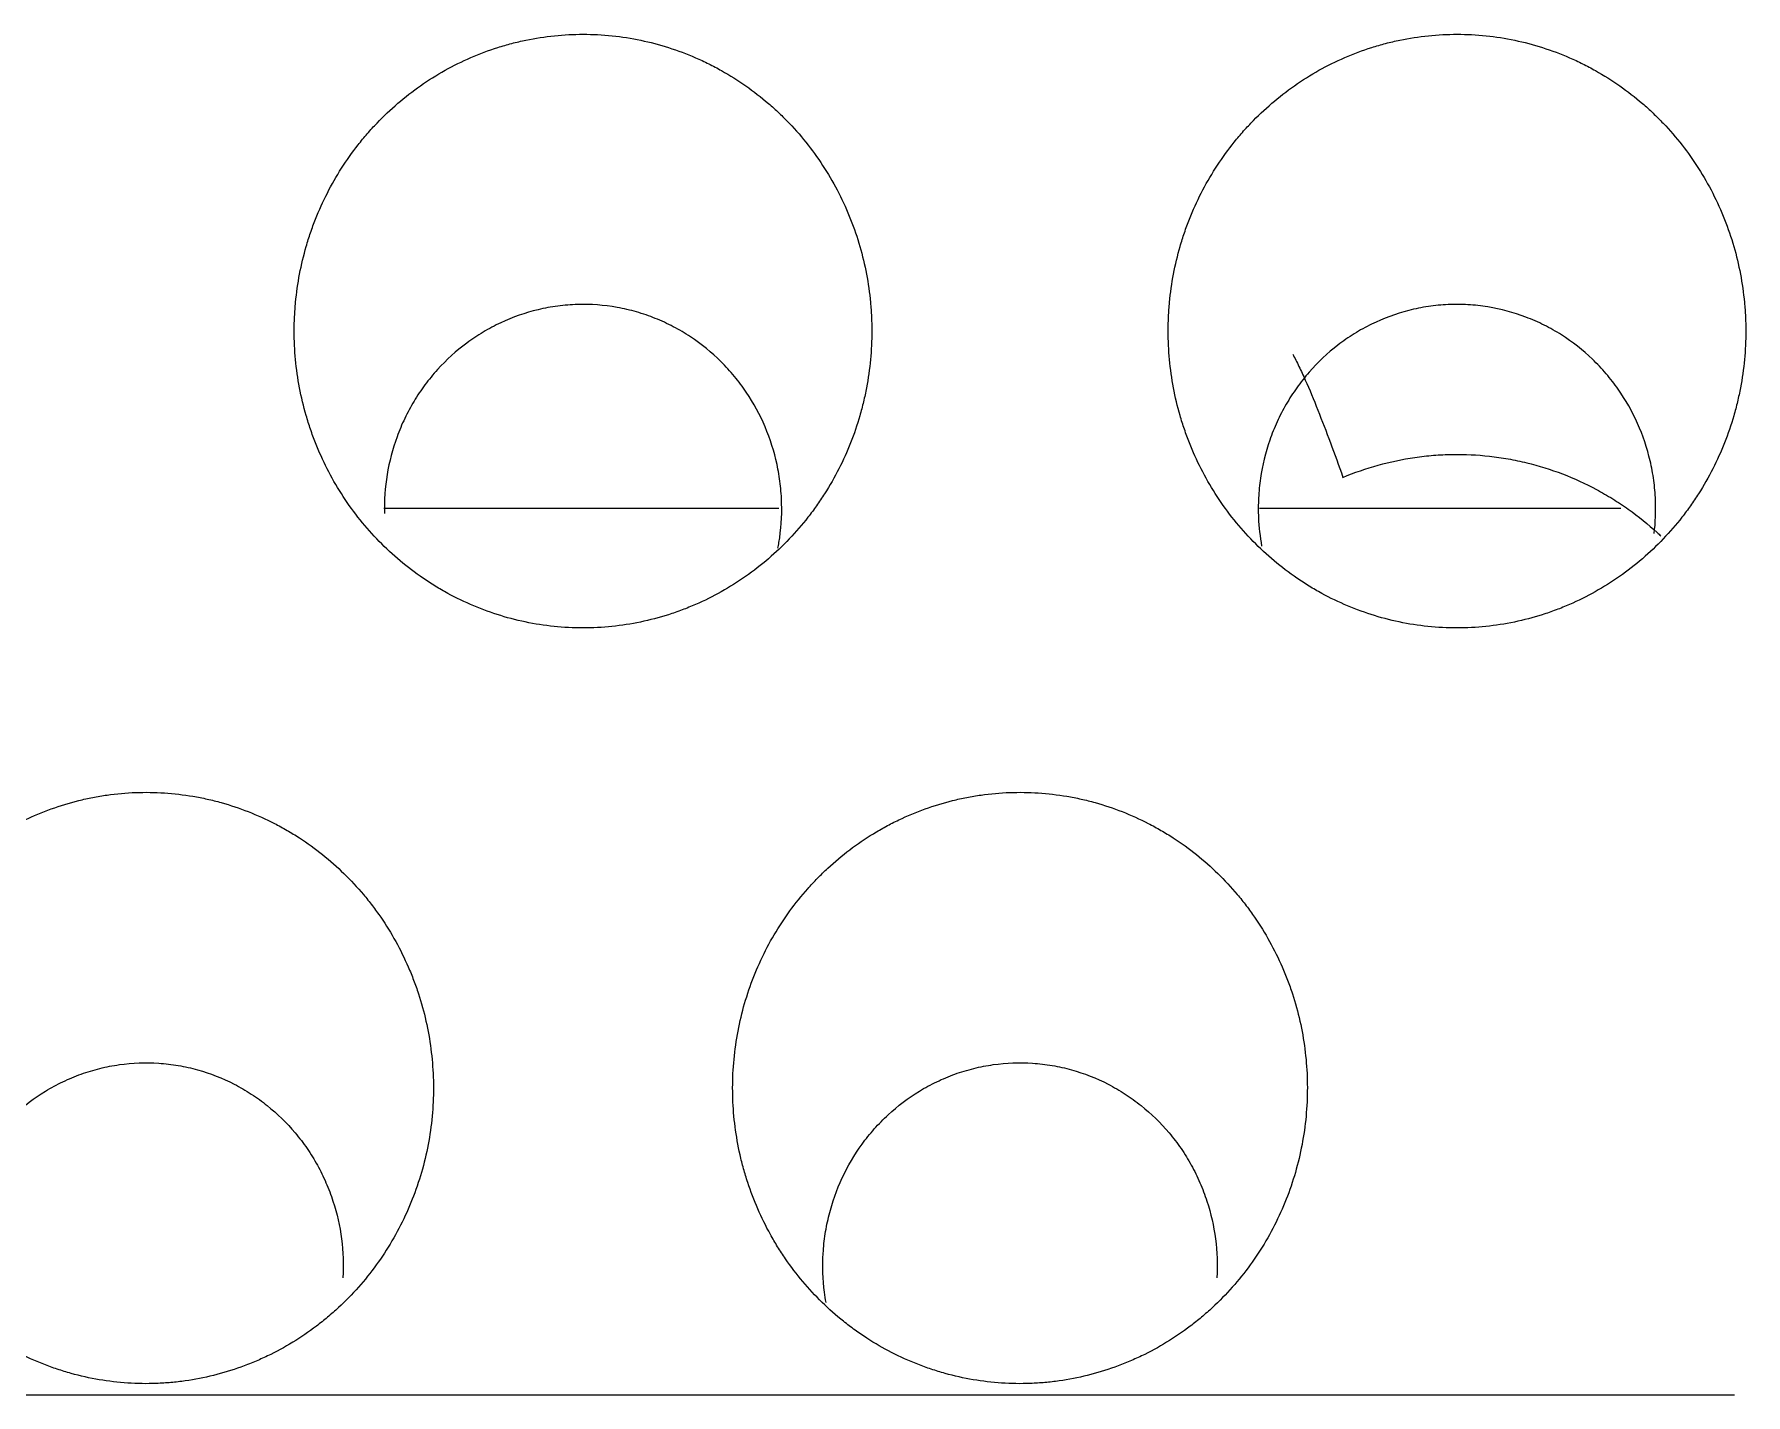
# Model space of a CAD drawing. Header units: millimetres. Extents: x 70151 to 230897, y 35202 to 113211.
# Drawn here: x 179033.94 to 179039.79, y 69179.68 to 69184.33 of the extents above; entities that cross this region are included whole.
import ezdxf

# ---------------------------------------------------------------- set-up
doc = ezdxf.new("R2010")
doc.units = ezdxf.units.MM
doc.header["$LTSCALE"] = 50
doc.layers.add('2-con', color=2, linetype='Continuous')
doc.layers.add('mark-B', color=2, linetype='Continuous', lineweight=20)

# ---------------------------------------------------------------- blocks, each defined once
blk = doc.blocks.new('무풍1WAY 대형')
at = {"layer": 'mark-B'}
for p, q in [((289.2596, -420.2368), (-384.8363, -420.2368)), ((-383.2128, -423.2677), (-384.4471, -423.2677)), ((-380.2184, -423.2677), (-381.5695, -423.2677))]:
    blk.add_line(p, q, dxfattribs=at)
for points, knots in [([(-383.3742, -421.2256), (-383.378, -421.2909), (-383.3732, -421.4199), (-383.345, -421.5457), (-383.3197, -421.6232), (-383.3142, -421.6387), (-383.3026, -421.6692), (-383.2841, -421.7144), (-383.2483, -421.7869), (-383.2142, -421.842), (-383.1866, -421.8822), (-383.1771, -421.8954), (-383.1573, -421.9214), (-383.147, -421.9342), (-383.0942, -421.997), (-383.0477, -422.0424), (-382.9716, -422.1033), (-382.9452, -422.1224), (-382.904, -422.1492), (-382.8899, -422.1578), (-382.8614, -422.1743), (-382.8469, -422.1822), (-382.7741, -422.2196), (-382.7134, -422.2433), (-382.6346, -422.2653), (-382.6187, -422.2693), (-382.5866, -422.2765), (-382.5703, -422.2797), (-382.5215, -422.288), (-382.4889, -422.2918), (-382.3911, -422.2982), (-382.3257, -422.2959), (-382.244, -422.2843), (-382.2276, -422.2816), (-382.1953, -422.2753), (-382.1472, -422.2647), (-382.0691, -422.241), (-382.0088, -422.2158), (-381.9643, -422.1945), (-381.9496, -422.187), (-381.9206, -422.1713), (-381.9064, -422.1631), (-381.8365, -422.1205), (-381.7846, -422.0812), (-381.7247, -422.0257), (-381.713, -422.0143), (-381.69, -421.9908), (-381.6788, -421.9788), (-381.6462, -421.942), (-381.6258, -421.9166), (-381.5686, -421.8379), (-381.5356, -421.7819), (-381.4802, -421.663), (-381.4586, -421.6019), (-381.4349, -421.5078), (-381.4285, -421.4761), (-381.4185, -421.4118), (-381.4151, -421.3791), (-381.4093, -421.2817), (-381.4116, -421.2171), (-381.424, -421.1209), (-381.4296, -421.0889), (-381.4404, -421.0411), (-381.4444, -421.0252), (-381.4531, -420.9938), (-381.4578, -420.9782), (-381.483, -420.9012), (-381.5088, -420.8419), (-381.5482, -420.7708), (-381.5564, -420.7568), (-381.5736, -420.7289), (-381.5826, -420.7152), (-381.6104, -420.6747), (-381.6302, -420.6488), (-381.6928, -420.5743), (-381.7392, -420.5289), (-381.8032, -420.4776), (-381.8163, -420.4676), (-381.843, -420.4484), (-381.8836, -420.4206), (-381.9541, -420.3798), (-382.0135, -420.353), (-382.0592, -420.335), (-382.0746, -420.3294), (-382.1058, -420.319), (-382.1217, -420.3141), (-382.2011, -420.2921), (-382.2655, -420.2811), (-382.3634, -420.2747), (-382.3962, -420.2742), (-382.4457, -420.276), (-382.4623, -420.2771), (-382.4951, -420.28), (-382.5114, -420.2819), (-382.5925, -420.2934), (-382.6558, -420.3091), (-382.7332, -420.3369), (-382.7487, -420.3429), (-382.7791, -420.3557), (-382.8241, -420.3759), (-382.8957, -420.4149), (-382.9496, -420.4516), (-382.9888, -420.4812), (-383.0016, -420.4914), (-383.0268, -420.5126), (-383.0392, -420.5235), (-383.0992, -420.5792), (-383.1423, -420.6279), (-383.1996, -420.7068), (-383.2175, -420.7342), (-383.2508, -420.7908), (-383.2659, -420.8196), (-383.307, -420.9079), (-383.3286, -420.9689), (-383.3525, -421.0636), (-383.359, -421.0958), (-383.3689, -421.1604), (-383.3723, -421.1929), (-383.3742, -421.2256)], [0, 0, 0, 0, 0.03125, 0.0625, 0.0625, 0.070313, 0.070313, 0.078125, 0.09375, 0.109375, 0.109375, 0.117187, 0.117187, 0.125, 0.125, 0.15625, 0.15625, 0.171875, 0.171875, 0.179687, 0.179687, 0.1875, 0.1875, 0.21875, 0.21875, 0.226563, 0.226563, 0.234375, 0.234375, 0.25, 0.25, 0.28125, 0.28125, 0.289063, 0.289063, 0.296875, 0.3125, 0.328125, 0.328125, 0.335938, 0.335938, 0.34375, 0.34375, 0.375, 0.375, 0.382813, 0.382813, 0.390625, 0.390625, 0.40625, 0.40625, 0.4375, 0.4375, 0.46875, 0.46875, 0.484375, 0.484375, 0.5, 0.5, 0.53125, 0.53125, 0.546875, 0.546875, 0.554688, 0.554688, 0.5625, 0.5625, 0.59375, 0.59375, 0.601563, 0.601563, 0.609375, 0.609375, 0.625, 0.625, 0.65625, 0.65625, 0.664063, 0.664063, 0.671875, 0.6875, 0.703125, 0.703125, 0.710938, 0.710938, 0.71875, 0.71875, 0.75, 0.75, 0.765625, 0.765625, 0.773438, 0.773438, 0.78125, 0.78125, 0.8125, 0.8125, 0.820313, 0.820313, 0.828125, 0.84375, 0.859375, 0.859375, 0.867188, 0.867188, 0.875, 0.875, 0.90625, 0.90625, 0.921875, 0.921875, 0.9375, 0.9375, 0.96875, 0.96875, 0.984375, 0.984375, 1, 1, 1, 1]), ([(-380.3867, -421.2256), (-380.3905, -421.2909), (-380.3856, -421.4199), (-380.3574, -421.5457), (-380.3321, -421.6232), (-380.3266, -421.6387), (-380.315, -421.6692), (-380.2966, -421.7144), (-380.2607, -421.7869), (-380.2267, -421.842), (-380.1991, -421.8822), (-380.1896, -421.8954), (-380.1698, -421.9214), (-380.1595, -421.9342), (-380.1067, -421.997), (-380.0601, -422.0424), (-379.9841, -422.1033), (-379.9577, -422.1224), (-379.9164, -422.1492), (-379.9024, -422.1578), (-379.8738, -422.1743), (-379.8594, -422.1822), (-379.7865, -422.2196), (-379.7259, -422.2433), (-379.6471, -422.2653), (-379.6312, -422.2693), (-379.599, -422.2765), (-379.5828, -422.2797), (-379.5339, -422.288), (-379.5014, -422.2918), (-379.4035, -422.2982), (-379.3382, -422.2959), (-379.2564, -422.2843), (-379.2401, -422.2816), (-379.2077, -422.2753), (-379.1597, -422.2647), (-379.0816, -422.241), (-379.0212, -422.2158), (-378.9768, -422.1945), (-378.962, -422.187), (-378.9331, -422.1713), (-378.9188, -422.1631), (-378.849, -422.1205), (-378.7971, -422.0812), (-378.7372, -422.0257), (-378.7254, -422.0143), (-378.7024, -421.9908), (-378.6912, -421.9788), (-378.6586, -421.942), (-378.6383, -421.9166), (-378.581, -421.8379), (-378.5481, -421.7819), (-378.4927, -421.663), (-378.471, -421.6019), (-378.4474, -421.5078), (-378.4409, -421.4761), (-378.431, -421.4118), (-378.4275, -421.3791), (-378.4218, -421.2817), (-378.4241, -421.2171), (-378.4364, -421.1209), (-378.4421, -421.0889), (-378.4529, -421.0411), (-378.4569, -421.0252), (-378.4655, -420.9938), (-378.4702, -420.9782), (-378.4955, -420.9012), (-378.5212, -420.8419), (-378.5606, -420.7708), (-378.5688, -420.7568), (-378.5861, -420.7289), (-378.595, -420.7152), (-378.6229, -420.6747), (-378.6426, -420.6488), (-378.7053, -420.5743), (-378.7516, -420.5289), (-378.8156, -420.4776), (-378.8288, -420.4676), (-378.8555, -420.4484), (-378.8961, -420.4206), (-378.9666, -420.3798), (-379.0259, -420.353), (-379.0716, -420.335), (-379.087, -420.3294), (-379.1182, -420.319), (-379.1341, -420.3141), (-379.2136, -420.2921), (-379.278, -420.2811), (-379.3758, -420.2747), (-379.4086, -420.2742), (-379.4582, -420.276), (-379.4747, -420.2771), (-379.5075, -420.28), (-379.5238, -420.2819), (-379.6049, -420.2934), (-379.6683, -420.3091), (-379.7457, -420.3369), (-379.7611, -420.3429), (-379.7915, -420.3557), (-379.8365, -420.3759), (-379.9082, -420.4149), (-379.9621, -420.4516), (-380.0012, -420.4812), (-380.014, -420.4914), (-380.0392, -420.5126), (-380.0516, -420.5235), (-380.1117, -420.5792), (-380.1547, -420.6279), (-380.2121, -420.7068), (-380.23, -420.7342), (-380.2632, -420.7908), (-380.2784, -420.8196), (-380.3194, -420.9079), (-380.3411, -420.9689), (-380.365, -421.0636), (-380.3715, -421.0958), (-380.3814, -421.1604), (-380.3848, -421.1929), (-380.3867, -421.2256)], [0, 0, 0, 0, 0.03125, 0.0625, 0.0625, 0.070312, 0.070312, 0.078125, 0.09375, 0.109375, 0.109375, 0.117187, 0.117187, 0.125, 0.125, 0.15625, 0.15625, 0.171875, 0.171875, 0.179687, 0.179687, 0.1875, 0.1875, 0.21875, 0.21875, 0.226562, 0.226562, 0.234375, 0.234375, 0.25, 0.25, 0.28125, 0.28125, 0.289062, 0.289062, 0.296875, 0.3125, 0.328125, 0.328125, 0.335937, 0.335937, 0.34375, 0.34375, 0.375, 0.375, 0.382812, 0.382812, 0.390625, 0.390625, 0.40625, 0.40625, 0.4375, 0.4375, 0.46875, 0.46875, 0.484375, 0.484375, 0.5, 0.5, 0.53125, 0.53125, 0.546875, 0.546875, 0.554688, 0.554688, 0.5625, 0.5625, 0.59375, 0.59375, 0.601563, 0.601563, 0.609375, 0.609375, 0.625, 0.625, 0.65625, 0.65625, 0.664063, 0.664063, 0.671875, 0.6875, 0.703125, 0.703125, 0.710938, 0.710938, 0.71875, 0.71875, 0.75, 0.75, 0.765625, 0.765625, 0.773438, 0.773438, 0.78125, 0.78125, 0.8125, 0.8125, 0.820313, 0.820313, 0.828125, 0.84375, 0.859375, 0.859375, 0.867188, 0.867188, 0.875, 0.875, 0.90625, 0.90625, 0.921875, 0.921875, 0.9375, 0.9375, 0.96875, 0.96875, 0.984375, 0.984375, 1, 1, 1, 1]), ([(-381.7308, -420.5524), (-381.7287, -420.5639), (-381.7269, -420.5755), (-381.7198, -420.6312), (-381.7182, -420.6755), (-381.7222, -420.7423), (-381.7245, -420.7647), (-381.7314, -420.8088), (-381.7358, -420.8306), (-381.752, -420.8952), (-381.7669, -420.9371), (-381.8049, -421.0187), (-381.8275, -421.0571), (-381.8668, -421.1112), (-381.8808, -421.1286), (-381.9031, -421.1538), (-381.9108, -421.1621), (-381.9266, -421.1782), (-381.9347, -421.1861), (-381.9758, -421.2241), (-382.0114, -421.2511), (-382.0593, -421.2804), (-382.0691, -421.286), (-382.089, -421.2968), (-382.0991, -421.3019), (-382.1296, -421.3165), (-382.171, -421.3338), (-382.2246, -421.3501), (-382.2576, -421.3574), (-382.2798, -421.3617), (-382.291, -421.3636), (-382.3471, -421.3715), (-382.392, -421.3731), (-382.4591, -421.3687), (-382.4815, -421.366), (-382.515, -421.3603), (-382.5261, -421.3581), (-382.5482, -421.3532), (-382.5591, -421.3504), (-382.6132, -421.3354), (-382.6548, -421.3191), (-382.7148, -421.2882), (-382.7345, -421.2768), (-382.7722, -421.2523), (-382.7903, -421.2392), (-382.8425, -421.1974), (-382.8744, -421.1663), (-382.9107, -421.1232), (-382.9177, -421.1143), (-382.9313, -421.0965), (-382.9379, -421.0874), (-382.9568, -421.0599), (-382.9801, -421.0221), (-383.0047, -420.9723), (-383.0174, -420.9412), (-383.0254, -420.9203), (-383.0291, -420.9097), (-383.0465, -420.8565), (-383.0658, -420.7702), (-383.0691, -420.6816), (-383.0665, -420.6368)], [0, 0, 0, 0, 0.015264, 0.015264, 0.07319, 0.07319, 0.102152, 0.102152, 0.131115, 0.131115, 0.189041, 0.189041, 0.246966, 0.246966, 0.275929, 0.275929, 0.290411, 0.290411, 0.304892, 0.304892, 0.362818, 0.362818, 0.377299, 0.377299, 0.391781, 0.391781, 0.420743, 0.449706, 0.464188, 0.464188, 0.478669, 0.478669, 0.536595, 0.536595, 0.565558, 0.565558, 0.580039, 0.580039, 0.59452, 0.59452, 0.652446, 0.652446, 0.681409, 0.681409, 0.710372, 0.710372, 0.768297, 0.768297, 0.782779, 0.782779, 0.79726, 0.79726, 0.826223, 0.855186, 0.869667, 0.869667, 0.884149, 0.884149, 0.942074, 1, 1, 1, 1]), ([(-378.7432, -420.5524), (-378.7411, -420.5639), (-378.7394, -420.5755), (-378.7322, -420.6312), (-378.7307, -420.6755), (-378.7346, -420.7423), (-378.737, -420.7647), (-378.7438, -420.8088), (-378.7482, -420.8306), (-378.7645, -420.8952), (-378.7793, -420.9371), (-378.8174, -421.0187), (-378.84, -421.0571), (-378.8792, -421.1112), (-378.8932, -421.1286), (-378.9156, -421.1538), (-378.9233, -421.1621), (-378.9391, -421.1782), (-378.9471, -421.1861), (-378.9883, -421.2241), (-379.0239, -421.2511), (-379.0718, -421.2804), (-379.0816, -421.286), (-379.1014, -421.2968), (-379.1115, -421.3019), (-379.1421, -421.3165), (-379.1835, -421.3338), (-379.2371, -421.3501), (-379.2701, -421.3574), (-379.2922, -421.3617), (-379.3035, -421.3636), (-379.3596, -421.3715), (-379.4044, -421.3731), (-379.4716, -421.3687), (-379.4939, -421.366), (-379.5274, -421.3603), (-379.5386, -421.3581), (-379.5606, -421.3532), (-379.5716, -421.3504), (-379.6256, -421.3354), (-379.6672, -421.3191), (-379.7272, -421.2882), (-379.7469, -421.2768), (-379.7847, -421.2523), (-379.8028, -421.2392), (-379.855, -421.1974), (-379.8869, -421.1663), (-379.9231, -421.1232), (-379.9302, -421.1143), (-379.9438, -421.0965), (-379.9503, -421.0874), (-379.9692, -421.0599), (-379.9926, -421.0221), (-380.0172, -420.9723), (-380.0298, -420.9412), (-380.0378, -420.9203), (-380.0416, -420.9097), (-380.0589, -420.8565), (-380.0783, -420.7702), (-380.0816, -420.6816), (-380.079, -420.6368)], [0, 0, 0, 0, 0.015264, 0.015264, 0.07319, 0.07319, 0.102152, 0.102152, 0.131115, 0.131115, 0.189041, 0.189041, 0.246966, 0.246966, 0.275929, 0.275929, 0.290411, 0.290411, 0.304892, 0.304892, 0.362818, 0.362818, 0.377299, 0.377299, 0.391781, 0.391781, 0.420743, 0.449706, 0.464188, 0.464188, 0.478669, 0.478669, 0.536595, 0.536595, 0.565558, 0.565558, 0.580039, 0.580039, 0.59452, 0.59452, 0.652446, 0.652446, 0.681409, 0.681409, 0.710372, 0.710372, 0.768297, 0.768297, 0.782779, 0.782779, 0.79726, 0.79726, 0.826223, 0.855186, 0.869667, 0.869667, 0.884149, 0.884149, 0.942074, 1, 1, 1, 1]), ([(-383.8874, -422.8577), (-383.954, -422.8577), (-384.0193, -422.8646), (-384.1157, -422.8846), (-384.1475, -422.893), (-384.1948, -422.908), (-384.2105, -422.9135), (-384.2415, -422.9251), (-384.2568, -422.9313), (-384.3322, -422.9641), (-384.3893, -422.9961), (-384.4701, -423.0527), (-384.4964, -423.0731), (-384.5462, -423.116), (-384.5936, -423.1611), (-384.6363, -423.2105), (-384.6665, -423.2491), (-384.6763, -423.2622), (-384.6953, -423.289), (-384.7045, -423.3027), (-384.7487, -423.3721), (-384.7782, -423.4301), (-384.814, -423.5209), (-384.8246, -423.5517), (-384.8382, -423.5989), (-384.8424, -423.6149), (-384.8501, -423.6468), (-384.8535, -423.6627), (-384.8686, -423.7428), (-384.8747, -423.8074), (-384.8747, -423.8887), (-384.8743, -423.905), (-384.8728, -423.9377), (-384.8716, -423.9541), (-384.867, -424.0031), (-384.8624, -424.0353), (-384.8442, -424.131), (-384.8262, -424.1934), (-384.7902, -424.2846), (-384.7766, -424.3147), (-384.7468, -424.373), (-384.7307, -424.4013), (-384.6782, -424.4835), (-384.6382, -424.5349), (-384.5812, -424.5946), (-384.5695, -424.6062), (-384.5457, -424.6289), (-384.5092, -424.6619), (-384.4448, -424.7119), (-384.3894, -424.7468), (-384.3464, -424.7709), (-384.3319, -424.7786), (-384.3022, -424.7934), (-384.2871, -424.8004), (-384.2115, -424.8333), (-384.149, -424.8531), (-384.0526, -424.8733), (-384.02, -424.8785), (-383.9538, -424.8853), (-383.9209, -424.887), (-383.8223, -424.8871), (-383.757, -424.8805), (-383.6759, -424.8637), (-383.6597, -424.8599), (-383.6277, -424.8515), (-383.5801, -424.8377), (-383.5033, -424.8089), (-383.4445, -424.7799), (-383.387, -424.7478), (-383.3588, -424.7301), (-383.2779, -424.6735), (-383.2284, -424.6309), (-383.1718, -424.5717), (-383.1608, -424.5596), (-383.1393, -424.5347), (-383.1287, -424.522), (-383.0983, -424.4831), (-383.0794, -424.4564), (-383.0268, -424.374), (-382.9971, -424.316), (-382.9669, -424.2397), (-382.9612, -424.2242), (-382.9506, -424.1932), (-382.9359, -424.1465), (-382.917, -424.0675), (-382.9079, -424.0032), (-382.9033, -423.9545), (-382.9021, -423.9382), (-382.9006, -423.9055), (-382.9002, -423.8891), (-382.9002, -423.8072), (-382.9063, -423.7426), (-382.9244, -423.6469), (-382.9319, -423.6152), (-382.9456, -423.5681), (-382.9505, -423.5524), (-382.9611, -423.5213), (-382.9668, -423.5059), (-382.9968, -423.43), (-383.0262, -423.3721), (-383.0787, -423.2896), (-383.0976, -423.2629), (-383.1383, -423.2108), (-383.1597, -423.186), (-383.2273, -423.1151), (-383.2767, -423.0725), (-383.3439, -423.0252), (-383.3576, -423.0161), (-383.3857, -422.9984), (-383.3999, -422.99), (-383.443, -422.9658), (-383.4724, -422.9512), (-383.5624, -422.912), (-383.6249, -422.8919), (-383.7551, -422.8646), (-383.8209, -422.8577), (-383.8874, -422.8577)], [0, 0, 0, 0, 0.03125, 0.03125, 0.046875, 0.046875, 0.054687, 0.054687, 0.0625, 0.0625, 0.09375, 0.09375, 0.109375, 0.109375, 0.125, 0.140625, 0.140625, 0.148438, 0.148438, 0.15625, 0.15625, 0.1875, 0.1875, 0.203125, 0.203125, 0.210938, 0.210938, 0.21875, 0.21875, 0.25, 0.25, 0.257813, 0.257813, 0.265625, 0.265625, 0.28125, 0.28125, 0.3125, 0.3125, 0.328125, 0.328125, 0.34375, 0.34375, 0.375, 0.375, 0.382813, 0.382813, 0.390625, 0.40625, 0.421875, 0.421875, 0.429688, 0.429688, 0.4375, 0.4375, 0.46875, 0.46875, 0.484375, 0.484375, 0.5, 0.5, 0.53125, 0.53125, 0.539063, 0.539063, 0.546875, 0.5625, 0.578125, 0.578125, 0.59375, 0.59375, 0.625, 0.625, 0.632813, 0.632813, 0.640625, 0.640625, 0.65625, 0.65625, 0.6875, 0.6875, 0.695313, 0.695313, 0.703125, 0.71875, 0.734375, 0.734375, 0.742188, 0.742188, 0.75, 0.75, 0.78125, 0.78125, 0.796875, 0.796875, 0.804688, 0.804688, 0.8125, 0.8125, 0.84375, 0.84375, 0.859375, 0.859375, 0.875, 0.875, 0.90625, 0.90625, 0.914063, 0.914063, 0.921875, 0.921875, 0.9375, 0.9375, 0.96875, 0.96875, 1, 1, 1, 1]), ([(-380.8999, -422.8577), (-380.9664, -422.8577), (-381.0318, -422.8646), (-381.1281, -422.8846), (-381.16, -422.893), (-381.2073, -422.908), (-381.223, -422.9135), (-381.254, -422.9251), (-381.2693, -422.9313), (-381.3447, -422.9641), (-381.4017, -422.9961), (-381.4826, -423.0527), (-381.5088, -423.0731), (-381.5587, -423.116), (-381.6061, -423.1611), (-381.6487, -423.2105), (-381.679, -423.2491), (-381.6887, -423.2622), (-381.7077, -423.289), (-381.7169, -423.3027), (-381.7611, -423.3721), (-381.7906, -423.4301), (-381.8265, -423.5209), (-381.837, -423.5517), (-381.8507, -423.5989), (-381.8549, -423.6149), (-381.8625, -423.6468), (-381.8659, -423.6627), (-381.8811, -423.7428), (-381.8871, -423.8074), (-381.8871, -423.8887), (-381.8868, -423.905), (-381.8852, -423.9377), (-381.8841, -423.9541), (-381.8795, -424.0031), (-381.8749, -424.0353), (-381.8567, -424.131), (-381.8387, -424.1934), (-381.8026, -424.2846), (-381.789, -424.3147), (-381.7593, -424.373), (-381.7431, -424.4013), (-381.6907, -424.4835), (-381.6506, -424.5349), (-381.5937, -424.5946), (-381.582, -424.6062), (-381.5581, -424.6289), (-381.5216, -424.6619), (-381.4572, -424.7119), (-381.4019, -424.7468), (-381.3589, -424.7709), (-381.3443, -424.7786), (-381.3147, -424.7934), (-381.2996, -424.8004), (-381.2239, -424.8333), (-381.1615, -424.8531), (-381.0651, -424.8733), (-381.0325, -424.8785), (-380.9663, -424.8853), (-380.9333, -424.887), (-380.8347, -424.8871), (-380.7694, -424.8805), (-380.6884, -424.8637), (-380.6722, -424.8599), (-380.6401, -424.8515), (-380.5926, -424.8377), (-380.5158, -424.8089), (-380.457, -424.7799), (-380.3995, -424.7478), (-380.3713, -424.7301), (-380.2904, -424.6735), (-380.2408, -424.6309), (-380.1843, -424.5717), (-380.1732, -424.5596), (-380.1517, -424.5347), (-380.1412, -424.522), (-380.1107, -424.4831), (-380.0918, -424.4564), (-380.0392, -424.374), (-380.0096, -424.316), (-379.9794, -424.2397), (-379.9737, -424.2242), (-379.9631, -424.1932), (-379.9484, -424.1465), (-379.9295, -424.0675), (-379.9203, -424.0032), (-379.9157, -423.9545), (-379.9146, -423.9382), (-379.913, -423.9055), (-379.9126, -423.8891), (-379.9126, -423.8072), (-379.9187, -423.7426), (-379.9369, -423.6469), (-379.9444, -423.6152), (-379.958, -423.5681), (-379.963, -423.5524), (-379.9736, -423.5213), (-379.9792, -423.5059), (-380.0092, -423.43), (-380.0387, -423.3721), (-380.0912, -423.2896), (-380.11, -423.2629), (-380.1507, -423.2108), (-380.1722, -423.186), (-380.2398, -423.1151), (-380.2891, -423.0725), (-380.3564, -423.0252), (-380.3701, -423.0161), (-380.3981, -422.9984), (-380.4123, -422.99), (-380.4554, -422.9658), (-380.4848, -422.9512), (-380.5748, -422.912), (-380.6373, -422.8919), (-380.7675, -422.8646), (-380.8334, -422.8577), (-380.8999, -422.8577)], [0, 0, 0, 0, 0.03125, 0.03125, 0.046875, 0.046875, 0.054687, 0.054687, 0.0625, 0.0625, 0.09375, 0.09375, 0.109375, 0.109375, 0.125, 0.140625, 0.140625, 0.148437, 0.148437, 0.15625, 0.15625, 0.1875, 0.1875, 0.203125, 0.203125, 0.210937, 0.210937, 0.21875, 0.21875, 0.25, 0.25, 0.257812, 0.257812, 0.265625, 0.265625, 0.28125, 0.28125, 0.3125, 0.3125, 0.328125, 0.328125, 0.34375, 0.34375, 0.375, 0.375, 0.382812, 0.382812, 0.390625, 0.40625, 0.421875, 0.421875, 0.429687, 0.429687, 0.4375, 0.4375, 0.46875, 0.46875, 0.484375, 0.484375, 0.5, 0.5, 0.53125, 0.53125, 0.539063, 0.539063, 0.546875, 0.5625, 0.578125, 0.578125, 0.59375, 0.59375, 0.625, 0.625, 0.632813, 0.632813, 0.640625, 0.640625, 0.65625, 0.65625, 0.6875, 0.6875, 0.695313, 0.695313, 0.703125, 0.71875, 0.734375, 0.734375, 0.742188, 0.742188, 0.75, 0.75, 0.78125, 0.78125, 0.796875, 0.796875, 0.804688, 0.804688, 0.8125, 0.8125, 0.84375, 0.84375, 0.859375, 0.859375, 0.875, 0.875, 0.90625, 0.90625, 0.914063, 0.914063, 0.921875, 0.921875, 0.9375, 0.9375, 0.96875, 0.96875, 1, 1, 1, 1]), ([(-384.5048, -423.5566), (-384.4864, -423.598), (-384.4643, -423.637), (-384.4257, -423.692), (-384.412, -423.7097), (-384.3826, -423.744), (-384.3669, -423.7606), (-384.318, -423.8075), (-384.2827, -423.8352), (-384.2257, -423.8715), (-384.206, -423.8826), (-384.1652, -423.9031), (-384.1444, -423.9122), (-384.0812, -423.9363), (-384.0377, -423.9481), (-383.9815, -423.9571), (-383.9702, -423.9586), (-383.9475, -423.9611), (-383.9135, -423.9639), (-383.857, -423.9642), (-383.8121, -423.9598), (-383.7784, -423.9548), (-383.7672, -423.9528), (-383.7449, -423.9483), (-383.7337, -423.9457), (-383.6786, -423.9316), (-383.6363, -423.9159), (-383.5755, -423.8862), (-383.5555, -423.8752), (-383.5168, -423.8511), (-383.4983, -423.8383), (-383.4447, -423.7971), (-383.412, -423.7663), (-383.3747, -423.7236), (-383.3674, -423.7149), (-383.3534, -423.6971), (-383.333, -423.6701), (-383.3026, -423.6228), (-383.2819, -423.5828), (-383.2631, -423.5416), (-383.2548, -423.5206), (-383.2328, -423.4571), (-383.2223, -423.4138), (-383.2141, -423.3583), (-383.2128, -423.3472), (-383.2106, -423.3247), (-383.2097, -423.3134), (-383.208, -423.2797), (-383.2079, -423.2573), (-383.2103, -423.2022), (-383.2139, -423.1696), (-383.2198, -423.1372)], [0, 0, 0, 0, 0.067863, 0.067863, 0.101795, 0.101795, 0.135727, 0.135727, 0.20359, 0.20359, 0.237522, 0.237522, 0.271453, 0.271453, 0.339317, 0.339317, 0.356282, 0.356282, 0.373248, 0.40718, 0.441112, 0.441112, 0.458077, 0.458077, 0.475043, 0.475043, 0.542907, 0.542907, 0.576838, 0.576838, 0.61077, 0.61077, 0.678633, 0.678633, 0.695599, 0.695599, 0.712565, 0.746497, 0.780428, 0.780428, 0.81436, 0.81436, 0.882223, 0.882223, 0.899189, 0.899189, 0.916155, 0.916155, 0.950087, 0.950087, 1, 1, 1, 1]), ([(-381.5662, -423.1303), (-381.5675, -423.1368), (-381.5686, -423.1433), (-381.5769, -423.194), (-381.58, -423.2385), (-381.5783, -423.3059), (-381.5767, -423.3285), (-381.5714, -423.3732), (-381.5677, -423.3952), (-381.5535, -423.4607), (-381.54, -423.5035), (-381.5046, -423.5869), (-381.4831, -423.6263), (-381.4455, -423.6821), (-381.432, -423.7001), (-381.4104, -423.7262), (-381.403, -423.7348), (-381.3877, -423.7516), (-381.3799, -423.7597), (-381.3398, -423.7995), (-381.305, -423.8279), (-381.2578, -423.8591), (-381.2482, -423.8651), (-381.2286, -423.8767), (-381.2186, -423.8822), (-381.1884, -423.8981), (-381.1473, -423.917), (-381.094, -423.9353), (-381.0611, -423.9439), (-381.0389, -423.9491), (-381.0277, -423.9514), (-380.9715, -423.9614), (-380.9264, -423.9647), (-380.8587, -423.9628), (-380.8361, -423.961), (-380.8021, -423.9566), (-380.7908, -423.9548), (-380.7684, -423.9506), (-380.7573, -423.9483), (-380.7023, -423.9352), (-380.6598, -423.9203), (-380.5982, -423.8915), (-380.578, -423.8808), (-380.539, -423.8575), (-380.5203, -423.845), (-380.4662, -423.8049), (-380.4329, -423.7747), (-380.3948, -423.7326), (-380.3874, -423.724), (-380.3731, -423.7065), (-380.3662, -423.6976), (-380.3461, -423.6705), (-380.3213, -423.6333), (-380.2947, -423.5841), (-380.2809, -423.5533), (-380.2721, -423.5325), (-380.268, -423.5219), (-380.2486, -423.469), (-380.2262, -423.3828), (-380.2198, -423.2938), (-380.2209, -423.2486)], [0, 0, 0, 0, 0.008601, 0.008601, 0.066919, 0.066919, 0.096078, 0.096078, 0.125236, 0.125236, 0.183554, 0.183554, 0.241872, 0.241872, 0.27103, 0.27103, 0.28561, 0.28561, 0.300189, 0.300189, 0.358507, 0.358507, 0.373086, 0.373086, 0.387666, 0.387666, 0.416824, 0.445983, 0.460562, 0.460562, 0.475142, 0.475142, 0.533459, 0.533459, 0.562618, 0.562618, 0.577198, 0.577198, 0.591777, 0.591777, 0.650095, 0.650095, 0.679253, 0.679253, 0.708412, 0.708412, 0.76673, 0.76673, 0.781309, 0.781309, 0.795889, 0.795889, 0.825047, 0.854206, 0.868785, 0.868785, 0.883365, 0.883365, 0.941682, 1, 1, 1, 1]), ([(-383.4977, -423.3725), (-383.537, -423.389), (-383.6173, -423.4169), (-383.7009, -423.4345), (-383.7648, -423.4438), (-383.7863, -423.4462), (-383.829, -423.4496), (-383.8503, -423.4506), (-383.9142, -423.4516), (-383.9567, -423.4496), (-384.0203, -423.4425), (-384.0415, -423.4394), (-384.0838, -423.432), (-384.1049, -423.4275), (-384.1675, -423.4122), (-384.2488, -423.3868), (-384.3263, -423.3514), (-384.3828, -423.3212), (-384.4015, -423.3104), (-384.438, -423.2878), (-384.4558, -423.276), (-384.5079, -423.2391), (-384.5409, -423.2125), (-384.5764, -423.1802), (-384.5805, -423.1763), (-384.5845, -423.1725)], [0, 0, 0, 0, 0.109505, 0.21901, 0.21901, 0.273762, 0.273762, 0.328515, 0.328515, 0.43802, 0.43802, 0.492772, 0.492772, 0.547525, 0.547525, 0.657029, 0.766534, 0.766534, 0.821287, 0.821287, 0.876039, 0.876039, 0.985544, 0.985544, 1, 1, 1, 1]), ([(-384.5616, -423.1804), (-384.5662, -423.2187), (-384.5676, -423.257), (-384.5651, -423.3177), (-384.5631, -423.34), (-384.5586, -423.3735), (-384.5568, -423.3847), (-384.5527, -423.4069), (-384.5504, -423.4179), (-384.5376, -423.4726), (-384.5233, -423.5152), (-384.5048, -423.5566)], [0, 0, 0, 0, 0.300573, 0.300573, 0.47543, 0.47543, 0.562858, 0.562858, 0.650287, 0.650287, 1, 1, 1, 1]), ([(-383.3259, -423.7938), (-383.3331, -423.7806), (-383.3402, -423.7665), (-383.3546, -423.7368), (-383.3618, -423.7212), (-383.3833, -423.6729), (-383.3976, -423.6385), (-383.4262, -423.5667), (-383.4405, -423.5294), (-383.4691, -423.4524), (-383.4834, -423.4129), (-383.4977, -423.3725)], [0, 0, 0, 0, 0.125, 0.125, 0.25, 0.25, 0.5, 0.5, 0.75, 0.75, 1, 1, 1, 1])]:
    blk.add_open_spline(points, degree=3, knots=knots, dxfattribs=at)
blk = doc.blocks.new('dpdjzjs')
at = {"layer": 'mark-B', "rotation": 180}
blk.add_blockref('무풍1WAY 대형', (178654.9147, 88751.491), dxfattribs=at)

msp = doc.modelspace()

# ---------------------------------------------------------------- block references
at = {"layer": '2-con'}
msp.add_blockref('dpdjzjs', (0, -19992.0434), dxfattribs=at)

doc.saveas('drawing.dxf')
